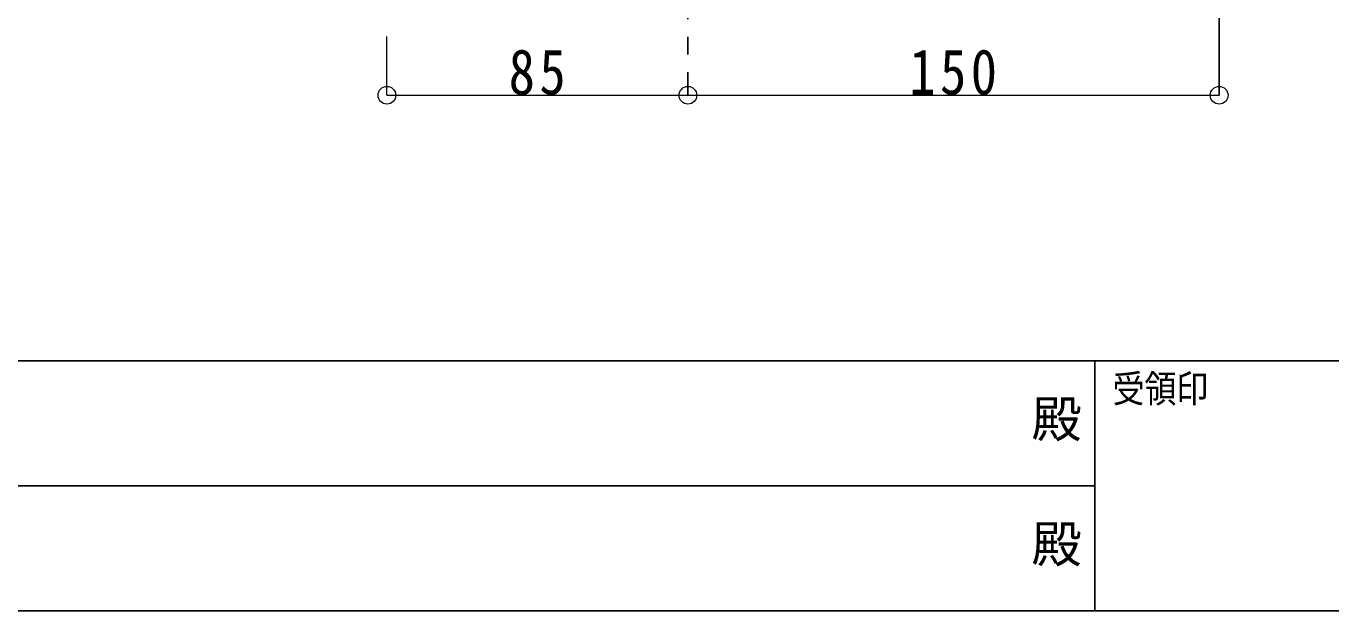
# Model space of a CAD drawing. Units: millimetres at full size, sheet at 1:5. Extents: x -1050 to 1050, y -742 to 742.
# Drawn here: x -338.9 to 29.6, y -707.5 to -542.2 of the extents above; entities that cross this region are included whole.
import ezdxf
from ezdxf.enums import TextEntityAlignment as Align

# ---------------------------------------------------------------- set-up
doc = ezdxf.new("R2010")
doc.units = ezdxf.units.MM
doc.header["$LTSCALE"] = 5
doc.linetypes.add('CHAIN1', pattern=[8, 5, -1, 1, -1])
doc.layers.add('0-0_通り芯', color=7, linetype='CHAIN1')
doc.layers.add('1-5_図枠1_1', color=7, linetype='Continuous')
doc.layers.add('0-3_寸法', color=54, linetype='Continuous', lineweight=20)
doc.styles.add('ＭＳ ゴシック', font='')
doc.styles.add('ＭＳ 明朝', font='')
doc.styles.get('ＭＳ ゴシック').set_extended_font_data('MS Gothic')
doc.styles.get('ＭＳ 明朝').set_extended_font_data('MS Mincho')

# ---------------------------------------------------------------- blocks, each defined once
blk = doc.blocks.new('dimension_origin')
at = {"color": 0, "linetype": 'Continuous', "lineweight": -2}
blk.add_circle((0, 0), 1.25, dxfattribs=at)

msp = doc.modelspace()

# ---------------------------------------------------------------- linework, layer by layer
at = {"layer": '0-0_通り芯'}
for p, q in [((-151.98, -275.293), (-151.98, -561.793)), ((-1.98, -418.793), (-1.98, -561.793))]:
    msp.add_line(p, q, dxfattribs=at)
at = {"layer": '0-3_寸法'}
for p, q in [((-236.98, -561.793), (-236.98, -545.163)), ((-236.98, -561.793), (-151.98, -561.793)), ((-151.98, -561.793), (-1.98, -561.793))]:
    msp.add_line(p, q, dxfattribs=at)
at = {"layer": '1-5_図枠1_1'}
for p, q in [((-990, -636.793), (990, -636.793)), ((-37.121, -636.793), (-37.121, -707.5)), ((-990, -672.146), (-37.121, -672.146))]:
    msp.add_line(p, q, dxfattribs=at)
msp.add_lwpolyline([(-990, 682.5), (-990, -707.5), (990, -707.5)], dxfattribs=at)

# ---------------------------------------------------------------- block references
at = {"layer": '0-3_寸法', "xscale": 2, "yscale": 2, "rotation": 180}
for p in [(-236.98, -561.793), (-151.98, -561.793)]:
    msp.add_blockref('dimension_origin', p, dxfattribs=at)
at = {"layer": '0-3_寸法', "xscale": 2, "yscale": 2}
for p in [(-151.98, -561.793), (-1.98, -561.793)]:
    msp.add_blockref('dimension_origin', p, dxfattribs=at)

# ---------------------------------------------------------------- texts
at = {"layer": '0-3_寸法', "char_height": 12.83, "attachment_point": 7, "style": 'ＭＳ ゴシック'}
for s, insert in [('\\T1.17;\\W0.85;85', (-202.605, -561.793)), ('\\T1.17;\\W0.85;150', (-89.48, -561.793))]:
    msp.add_mtext(s, dxfattribs=dict(at, insert=insert))
at = {"layer": '1-5_図枠1_1', "style": 'ＭＳ 明朝', "width": 0.85}
msp.add_text('受領印', height=7.776, dxfattribs=at).set_placement((-32.071, -650.934), align=Align.BOTTOM_LEFT)
at = {"layer": '1-5_図枠1_1', "style": 'ＭＳ 明朝'}
for p in [(-54.956, -661.527), (-54.956, -696.88)]:
    msp.add_text('殿', height=10.37, dxfattribs=at).set_placement(p, align=Align.BOTTOM_LEFT)

doc.saveas('drawing.dxf')
